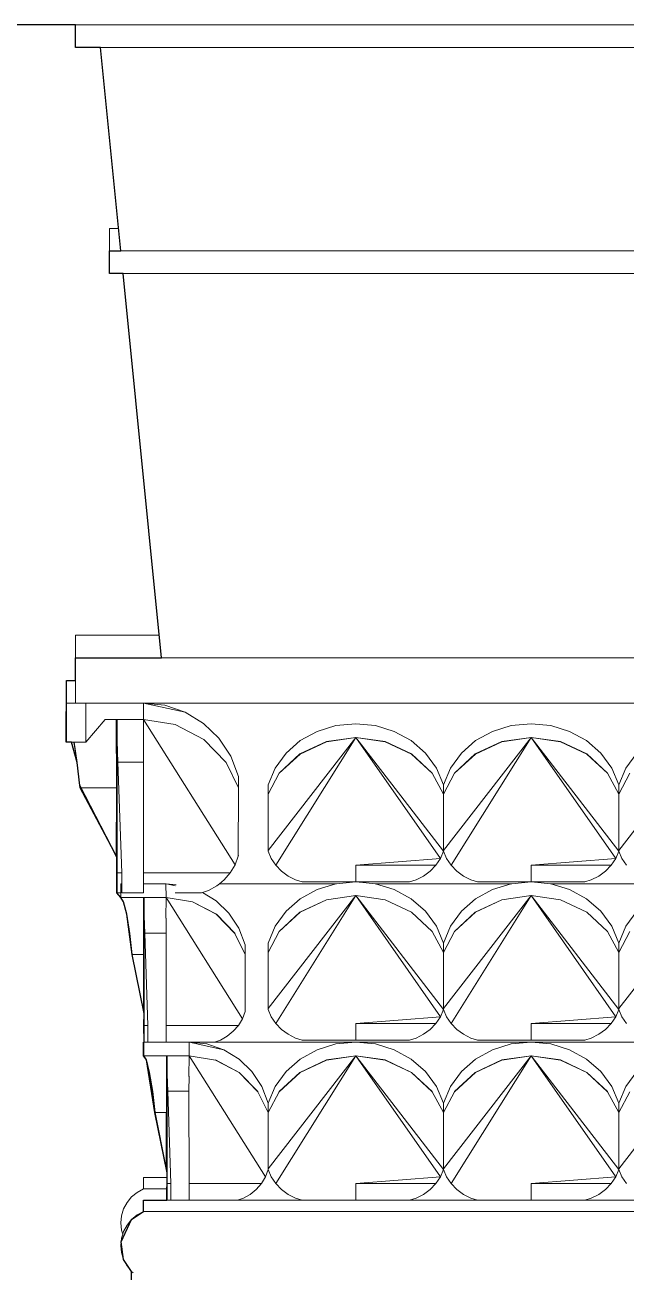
# Model space of a CAD drawing. Header units: millimetres. Extents: x -667 to -468, y -723 to -475.
# Drawn here: x -573.811 to -573.5984, y -487.9863 to -487.5449 of the extents above; entities that cross this region are included whole.
import ezdxf

# ---------------------------------------------------------------- set-up
doc = ezdxf.new("R2010")
doc.units = ezdxf.units.MM
doc.layers.get('0').update_dxf_attribs({"lineweight": 9})
doc.layers.add('dinding', color=36, linetype='Continuous', lineweight=9)

msp = doc.modelspace()

# ---------------------------------------------------------------- linework, layer by layer
at = {"lineweight": 30}
msp.add_lwpolyline([(-573.77276, -488.03293), (-573.77332, -487.98611), (-573.77613, -487.9819), (-573.77699, -487.97566), (-573.77332, -487.96775), (-573.76912, -487.96493), (-573.76912, -487.96093), (-573.76085, -487.96093), (-573.76076, -487.95121), (-573.76512, -487.92991), (-573.76801, -487.91128), (-573.76912, -487.90979), (-573.76915, -487.90493), (-573.76888, -487.90493), (-573.76888, -487.89481), (-573.77312, -487.87391), (-573.77504, -487.85965), (-573.77613, -487.85528), (-573.77714, -487.85379), (-573.77849, -487.85213), (-573.77858, -487.83953), (-573.79161, -487.81407), (-573.79252, -487.80599), (-573.79452, -487.79876), (-573.79641, -487.79875), (-573.79634, -487.77693), (-573.79312, -487.77693), (-573.79312, -487.76893), (-573.76272, -487.76893), (-573.77632, -487.63293), (-573.78112, -487.63293), (-573.78112, -487.62493), (-573.77712, -487.62493), (-573.78432, -487.55293), (-573.79312, -487.55293), (-573.79312, -487.54493), (-573.89312, -487.54493)], dxfattribs=at)
at = {"layer": 'dinding'}
for p, q in [((-573.89312, -487.54493), (-573.79312, -487.54493)), ((-573.79312, -487.55293), (-573.79312, -487.54493)), ((-573.79312, -487.54493), (-573.40912, -487.54493)), ((-573.40912, -487.54493), (-573.79312, -487.54493)), ((-573.78432, -487.55293), (-573.79312, -487.55293)), ((-573.78432, -487.55293), (-573.77792, -487.61693)), ((-573.78432, -487.55293), (-573.41792, -487.55293)), ((-573.78112, -487.61693), (-573.77792, -487.61693)), ((-573.78112, -487.62493), (-573.78112, -487.61693)), ((-573.77792, -487.61693), (-573.77712, -487.62493)), ((-573.78112, -487.63293), (-573.78112, -487.62493)), ((-573.77712, -487.62493), (-573.78112, -487.62493)), ((-573.77712, -487.62493), (-573.42512, -487.62493)), ((-573.77632, -487.63293), (-573.78112, -487.63293)), ((-573.77632, -487.63293), (-573.76352, -487.76093)), ((-573.77632, -487.63293), (-573.42592, -487.63293)), ((-573.79312, -487.76093), (-573.76352, -487.76093)), ((-573.79312, -487.76893), (-573.79312, -487.76093)), ((-573.76352, -487.76093), (-573.76272, -487.76893)), ((-573.76272, -487.76893), (-573.79312, -487.76893)), ((-573.79312, -487.77693), (-573.79312, -487.76893)), ((-573.76272, -487.76893), (-573.43952, -487.76893)), ((-573.79634, -487.78493), (-573.79634, -487.77693)), ((-573.79312, -487.77693), (-573.79634, -487.77693)), ((-573.79312, -487.78493), (-573.79312, -487.77693)), ((-573.79641, -487.78493), (-573.79634, -487.785)), ((-573.79634, -487.78507), (-573.79641, -487.78493)), ((-573.79634, -487.78493), (-573.79641, -487.78493)), ((-573.79641, -487.78493), (-573.79641, -487.79077)), ((-573.79634, -487.785), (-573.79634, -487.78493)), ((-573.79634, -487.78493), (-573.79312, -487.78493)), ((-573.79634, -487.78507), (-573.79634, -487.785)), ((-573.79634, -487.79086), (-573.79634, -487.78507)), ((-573.79312, -487.78493), (-573.78951, -487.78493)), ((-573.78951, -487.79875), (-573.78951, -487.78493)), ((-573.78841, -487.78493), (-573.78951, -487.78493)), ((-573.78841, -487.78493), (-573.78834, -487.78493)), ((-573.78834, -487.78493), (-573.78739, -487.78493)), ((-573.78739, -487.78493), (-573.77849, -487.78493)), ((-573.77849, -487.78493), (-573.77843, -487.78494)), ((-573.77843, -487.78494), (-573.77724, -487.78493)), ((-573.77724, -487.78493), (-573.76933, -487.78493)), ((-573.76933, -487.78493), (-573.76929, -487.78493)), ((-573.76918, -487.78493), (-573.76929, -487.78493)), ((-573.76918, -487.78493), (-573.76914, -487.78493)), ((-573.76914, -487.78493), (-573.76914, -487.79076)), ((-573.76914, -487.78493), (-573.76911, -487.78493)), ((-573.76911, -487.78493), (-573.76912, -487.79077)), ((-573.76908, -487.78494), (-573.76911, -487.78493)), ((-573.43312, -487.78493), (-573.76908, -487.78494)), ((-573.76908, -487.78494), (-573.76158, -487.78574)), ((-573.75438, -487.78818), (-573.76908, -487.78494)), ((-573.76158, -487.78574), (-573.75438, -487.78818)), ((-573.75438, -487.78818), (-573.74789, -487.79214)), ((-573.79641, -487.79077), (-573.79634, -487.79086)), ((-573.79641, -487.79077), (-573.79641, -487.79875)), ((-573.79634, -487.79875), (-573.79634, -487.79086)), ((-573.78271, -487.79076), (-573.78951, -487.79875)), ((-573.77872, -487.79076), (-573.78271, -487.79076)), ((-573.77844, -487.80583), (-573.77872, -487.79076)), ((-573.77871, -487.8149), (-573.77872, -487.79076)), ((-573.77872, -487.79076), (-573.77845, -487.79755)), ((-573.77846, -487.79076), (-573.77872, -487.79076)), ((-573.76914, -487.79076), (-573.77846, -487.79076)), ((-573.77846, -487.79076), (-573.77845, -487.79755)), ((-573.76914, -487.79076), (-573.76914, -487.79951)), ((-573.76912, -487.79077), (-573.75787, -487.79255)), ((-573.76912, -487.79077), (-573.75789, -487.79258)), ((-573.7367, -487.8422), (-573.76912, -487.79077)), ((-573.75789, -487.79258), (-573.74779, -487.79784)), ((-573.75787, -487.79255), (-573.74776, -487.7978)), ((-573.74789, -487.79214), (-573.74242, -487.79742)), ((-573.70764, -487.79496), (-573.70099, -487.79292)), ((-573.70099, -487.79292), (-573.694, -487.79225)), ((-573.694, -487.79225), (-573.68701, -487.79292)), ((-573.68701, -487.79292), (-573.68037, -487.79496)), ((-573.6456, -487.79496), (-573.63896, -487.79292)), ((-573.63896, -487.79292), (-573.63197, -487.79225)), ((-573.63197, -487.79225), (-573.62498, -487.79292)), ((-573.62498, -487.79292), (-573.61833, -487.79496)), ((-573.79641, -487.79875), (-573.79634, -487.79875)), ((-573.79634, -487.79875), (-573.79631, -487.79876)), ((-573.79452, -487.79876), (-573.79631, -487.79876)), ((-573.79377, -487.79876), (-573.79452, -487.79876)), ((-573.79377, -487.79876), (-573.79262, -487.80599)), ((-573.79367, -487.79876), (-573.79377, -487.79876)), ((-573.79367, -487.79876), (-573.78951, -487.79875)), ((-573.79367, -487.79876), (-573.79252, -487.80599)), ((-573.77845, -487.79758), (-573.77845, -487.79755)), ((-573.77845, -487.7981), (-573.77845, -487.79758)), ((-573.77845, -487.7981), (-573.77844, -487.80583)), ((-573.77842, -487.79843), (-573.77817, -487.80582)), ((-573.74779, -487.79784), (-573.73985, -487.80601)), ((-573.74776, -487.7978), (-573.73983, -487.80599)), ((-573.74242, -487.79742), (-573.73824, -487.80377)), ((-573.694, -487.79711), (-573.72502, -487.83711)), ((-573.694, -487.79711), (-573.72232, -487.84235)), ((-573.71867, -487.80265), (-573.71362, -487.79825)), ((-573.71374, -487.80297), (-573.7044, -487.7986)), ((-573.71372, -487.803), (-573.70439, -487.79862)), ((-573.71362, -487.79825), (-573.70764, -487.79496)), ((-573.7044, -487.7986), (-573.694, -487.79711)), ((-573.70439, -487.79862), (-573.7044, -487.7986)), ((-573.694, -487.79711), (-573.70439, -487.79862)), ((-573.694, -487.79711), (-573.6836, -487.7986)), ((-573.694, -487.79711), (-573.68362, -487.79862)), ((-573.66405, -487.83997), (-573.694, -487.79711)), ((-573.66299, -487.83738), (-573.694, -487.79711)), ((-573.68362, -487.79862), (-573.6836, -487.7986)), ((-573.68362, -487.79862), (-573.67429, -487.803)), ((-573.6836, -487.7986), (-573.67426, -487.80297)), ((-573.68037, -487.79496), (-573.67438, -487.79825)), ((-573.67438, -487.79825), (-573.66933, -487.80265)), ((-573.63197, -487.79711), (-573.66299, -487.83711)), ((-573.63197, -487.79711), (-573.66029, -487.84235)), ((-573.65664, -487.80265), (-573.65159, -487.79825)), ((-573.65171, -487.80297), (-573.64237, -487.7986)), ((-573.65168, -487.803), (-573.64235, -487.79862)), ((-573.65159, -487.79825), (-573.6456, -487.79496)), ((-573.64237, -487.7986), (-573.63197, -487.79711)), ((-573.64235, -487.79862), (-573.64237, -487.7986)), ((-573.63197, -487.79711), (-573.64235, -487.79862)), ((-573.63197, -487.79711), (-573.62157, -487.7986)), ((-573.63197, -487.79711), (-573.62158, -487.79862)), ((-573.60202, -487.83997), (-573.63197, -487.79711)), ((-573.60095, -487.83738), (-573.63197, -487.79711)), ((-573.62158, -487.79862), (-573.62157, -487.7986)), ((-573.62158, -487.79862), (-573.61225, -487.803)), ((-573.62157, -487.7986), (-573.61223, -487.80297)), ((-573.61833, -487.79496), (-573.61235, -487.79825)), ((-573.61235, -487.79825), (-573.6073, -487.80265)), ((-573.56994, -487.79711), (-573.60095, -487.83711)), ((-573.76911, -487.80583), (-573.76911, -487.79948)), ((-573.72253, -487.80795), (-573.71867, -487.80265)), ((-573.72106, -487.8098), (-573.71374, -487.80297)), ((-573.72104, -487.80982), (-573.71372, -487.803)), ((-573.71372, -487.803), (-573.71374, -487.80297)), ((-573.67429, -487.803), (-573.67426, -487.80297)), ((-573.67429, -487.803), (-573.66696, -487.80982)), ((-573.67426, -487.80297), (-573.66694, -487.8098)), ((-573.66933, -487.80265), (-573.66547, -487.80795)), ((-573.6605, -487.80795), (-573.65664, -487.80265)), ((-573.65903, -487.8098), (-573.65171, -487.80297)), ((-573.65901, -487.80982), (-573.65168, -487.803)), ((-573.65168, -487.803), (-573.65171, -487.80297)), ((-573.61225, -487.803), (-573.61223, -487.80297)), ((-573.61225, -487.803), (-573.60493, -487.80982)), ((-573.61223, -487.80297), (-573.60491, -487.8098)), ((-573.6073, -487.80265), (-573.60344, -487.80795)), ((-573.59846, -487.80795), (-573.5946, -487.80265)), ((-573.79262, -487.80599), (-573.79161, -487.81491)), ((-573.79252, -487.80599), (-573.79161, -487.81407)), ((-573.77817, -487.80582), (-573.77844, -487.80583)), ((-573.77844, -487.80583), (-573.77844, -487.83999)), ((-573.77817, -487.80582), (-573.77679, -487.84505)), ((-573.77817, -487.80582), (-573.76911, -487.80583)), ((-573.76911, -487.84505), (-573.76911, -487.80583)), ((-573.73554, -487.81491), (-573.73985, -487.80601)), ((-573.73983, -487.80599), (-573.73554, -487.81491)), ((-573.73824, -487.80377), (-573.73554, -487.81089)), ((-573.72502, -487.81388), (-573.72253, -487.80795)), ((-573.66547, -487.80795), (-573.66299, -487.81388)), ((-573.66299, -487.81388), (-573.6605, -487.80795)), ((-573.60344, -487.80795), (-573.60095, -487.81388)), ((-573.60095, -487.81388), (-573.59846, -487.80795)), ((-573.73554, -487.81491), (-573.73554, -487.81089)), ((-573.72502, -487.81723), (-573.72104, -487.80982)), ((-573.72104, -487.80982), (-573.72106, -487.8098)), ((-573.66696, -487.80982), (-573.66694, -487.8098)), ((-573.66299, -487.81723), (-573.66696, -487.80982)), ((-573.66299, -487.81723), (-573.65901, -487.80982)), ((-573.65901, -487.80982), (-573.65903, -487.8098)), ((-573.60493, -487.80982), (-573.60491, -487.8098)), ((-573.60095, -487.81723), (-573.60493, -487.80982)), ((-573.60095, -487.81723), (-573.59698, -487.80982)), ((-573.79161, -487.81491), (-573.79161, -487.81407)), ((-573.79161, -487.81407), (-573.79151, -487.8149)), ((-573.79151, -487.8149), (-573.79161, -487.81491)), ((-573.79161, -487.81491), (-573.77881, -487.83909)), ((-573.77871, -487.8149), (-573.79151, -487.8149)), ((-573.79151, -487.8149), (-573.77881, -487.83891)), ((-573.77872, -487.83908), (-573.77871, -487.8149)), ((-573.73554, -487.81491), (-573.73555, -487.83909)), ((-573.72502, -487.81723), (-573.72502, -487.81388)), ((-573.66299, -487.81723), (-573.66299, -487.81388)), ((-573.60095, -487.81723), (-573.60095, -487.81388)), ((-573.72502, -487.83711), (-573.72502, -487.81723)), ((-573.66299, -487.83711), (-573.66299, -487.81723)), ((-573.60095, -487.83711), (-573.60095, -487.81723)), ((-573.77881, -487.83909), (-573.77881, -487.83891)), ((-573.77881, -487.83891), (-573.77872, -487.83908)), ((-573.73555, -487.83909), (-573.73549, -487.83876)), ((-573.72496, -487.83738), (-573.72502, -487.83711)), ((-573.72389, -487.83997), (-573.72496, -487.83738)), ((-573.66405, -487.83997), (-573.66299, -487.83738)), ((-573.66293, -487.83738), (-573.66299, -487.83711)), ((-573.66299, -487.83711), (-573.66299, -487.83738)), ((-573.66299, -487.83738), (-573.66296, -487.83725)), ((-573.66185, -487.83997), (-573.66293, -487.83738)), ((-573.60202, -487.83997), (-573.60095, -487.83738)), ((-573.6009, -487.83738), (-573.60095, -487.83711)), ((-573.60095, -487.83711), (-573.60095, -487.83738)), ((-573.60095, -487.83738), (-573.60093, -487.83725)), ((-573.59982, -487.83997), (-573.6009, -487.83738)), ((-573.77872, -487.83908), (-573.77881, -487.83909)), ((-573.7785, -487.84009), (-573.77881, -487.83909)), ((-573.77844, -487.83999), (-573.77872, -487.83908)), ((-573.77849, -487.85213), (-573.7785, -487.84009)), ((-573.77844, -487.84029), (-573.7785, -487.84009)), ((-573.77844, -487.83999), (-573.77844, -487.84029)), ((-573.77844, -487.84029), (-573.77844, -487.84505)), ((-573.7367, -487.8422), (-573.7384, -487.84505)), ((-573.7367, -487.8422), (-573.73555, -487.83909)), ((-573.72232, -487.84235), (-573.72389, -487.83997)), ((-573.72032, -487.84444), (-573.72232, -487.84235)), ((-573.66405, -487.83997), (-573.69398, -487.84235)), ((-573.69398, -487.84235), (-573.69397, -487.84825)), ((-573.66562, -487.84235), (-573.69398, -487.84235)), ((-573.66762, -487.84444), (-573.66562, -487.84235)), ((-573.66405, -487.83997), (-573.66562, -487.84235)), ((-573.66029, -487.84235), (-573.66185, -487.83997)), ((-573.65829, -487.84444), (-573.66029, -487.84235)), ((-573.60202, -487.83997), (-573.63194, -487.84235)), ((-573.63194, -487.84235), (-573.63194, -487.84825)), ((-573.60359, -487.84235), (-573.63194, -487.84235)), ((-573.60559, -487.84444), (-573.60359, -487.84235)), ((-573.60202, -487.83997), (-573.60359, -487.84235)), ((-573.59826, -487.84235), (-573.59982, -487.83997)), ((-573.77844, -487.84505), (-573.77843, -487.85213)), ((-573.77679, -487.84505), (-573.77844, -487.84505)), ((-573.77679, -487.84505), (-573.77679, -487.84893)), ((-573.7384, -487.84505), (-573.76911, -487.84505)), ((-573.76911, -487.84893), (-573.76911, -487.84505)), ((-573.74225, -487.84893), (-573.74057, -487.84757)), ((-573.74057, -487.84757), (-573.7384, -487.84505)), ((-573.71795, -487.84619), (-573.72032, -487.84444)), ((-573.71527, -487.84753), (-573.71795, -487.84619)), ((-573.71296, -487.84825), (-573.71527, -487.84753)), ((-573.67499, -487.84825), (-573.67268, -487.84753)), ((-573.67268, -487.84753), (-573.67, -487.84619)), ((-573.67, -487.84619), (-573.66762, -487.84444)), ((-573.65591, -487.84619), (-573.65829, -487.84444)), ((-573.65324, -487.84753), (-573.65591, -487.84619)), ((-573.65092, -487.84825), (-573.65324, -487.84753)), ((-573.61296, -487.84825), (-573.61065, -487.84753)), ((-573.61065, -487.84753), (-573.60797, -487.84619)), ((-573.60797, -487.84619), (-573.60559, -487.84444)), ((-573.77843, -487.85213), (-573.77849, -487.85213)), ((-573.77712, -487.85213), (-573.77843, -487.85213)), ((-573.77679, -487.84893), (-573.77714, -487.84893)), ((-573.77714, -487.84893), (-573.77712, -487.85213)), ((-573.77714, -487.85379), (-573.77712, -487.85213)), ((-573.77679, -487.84893), (-573.77679, -487.85213)), ((-573.77679, -487.85213), (-573.76911, -487.85213)), ((-573.76114, -487.84893), (-573.76911, -487.84893)), ((-573.76911, -487.85213), (-573.76911, -487.84893)), ((-573.76114, -487.84893), (-573.76112, -487.85379)), ((-573.76111, -487.84893), (-573.76114, -487.84893)), ((-573.76111, -487.84893), (-573.75756, -487.84931)), ((-573.75782, -487.84966), (-573.76111, -487.84893)), ((-573.75784, -487.85213), (-573.74855, -487.85213)), ((-573.74855, -487.85213), (-573.74822, -487.85202)), ((-573.74822, -487.85202), (-573.74605, -487.85127)), ((-573.74822, -487.85202), (-573.74343, -487.85494)), ((-573.74605, -487.85127), (-573.74314, -487.84966)), ((-573.74314, -487.84966), (-573.74225, -487.84893)), ((-573.70099, -487.84893), (-573.74225, -487.84893)), ((-573.71362, -487.85426), (-573.70764, -487.85096)), ((-573.71296, -487.84825), (-573.694, -487.84825)), ((-573.70764, -487.85096), (-573.70099, -487.84893)), ((-573.70099, -487.84893), (-573.70086, -487.84893)), ((-573.694, -487.84825), (-573.70086, -487.84893)), ((-573.694, -487.84825), (-573.69397, -487.84825)), ((-573.69397, -487.84825), (-573.67499, -487.84825)), ((-573.69397, -487.84825), (-573.69037, -487.8486)), ((-573.69037, -487.8486), (-573.68714, -487.84893)), ((-573.68714, -487.84893), (-573.68701, -487.84893)), ((-573.63896, -487.84893), (-573.68701, -487.84893)), ((-573.68701, -487.84893), (-573.68037, -487.85096)), ((-573.68037, -487.85096), (-573.67438, -487.85426)), ((-573.65159, -487.85426), (-573.6456, -487.85096)), ((-573.65092, -487.84825), (-573.63197, -487.84825)), ((-573.6456, -487.85096), (-573.63896, -487.84893)), ((-573.63896, -487.84893), (-573.63883, -487.84893)), ((-573.63197, -487.84825), (-573.63883, -487.84893)), ((-573.63197, -487.84825), (-573.63194, -487.84825)), ((-573.63194, -487.84825), (-573.61296, -487.84825)), ((-573.63194, -487.84825), (-573.62834, -487.8486)), ((-573.62834, -487.8486), (-573.62511, -487.84893)), ((-573.62511, -487.84893), (-573.62498, -487.84893)), ((-573.57692, -487.84893), (-573.62498, -487.84893)), ((-573.62498, -487.84893), (-573.61833, -487.85096)), ((-573.61833, -487.85096), (-573.61235, -487.85426)), ((-573.76912, -487.85379), (-573.77714, -487.85379)), ((-573.77714, -487.85379), (-573.77613, -487.85528)), ((-573.77613, -487.85528), (-573.77504, -487.85965)), ((-573.76889, -487.86634), (-573.76912, -487.85379)), ((-573.76912, -487.85379), (-573.7689, -487.85947)), ((-573.76912, -487.87391), (-573.76912, -487.85379)), ((-573.7689, -487.85379), (-573.76912, -487.85379)), ((-573.76112, -487.85379), (-573.7689, -487.85379)), ((-573.7689, -487.85379), (-573.7689, -487.85947)), ((-573.76112, -487.85379), (-573.76114, -487.86108)), ((-573.7341, -487.89666), (-573.76112, -487.85379)), ((-573.76112, -487.85379), (-573.75177, -487.8553)), ((-573.75177, -487.8553), (-573.75175, -487.85528)), ((-573.75177, -487.8553), (-573.74334, -487.85969)), ((-573.75175, -487.85528), (-573.74332, -487.85966)), ((-573.74343, -487.85494), (-573.73887, -487.85934)), ((-573.694, -487.85311), (-573.72502, -487.89311)), ((-573.694, -487.85311), (-573.72232, -487.89835)), ((-573.71867, -487.85866), (-573.71362, -487.85426)), ((-573.71374, -487.85898), (-573.7044, -487.8546)), ((-573.71372, -487.85901), (-573.70439, -487.85462)), ((-573.7044, -487.8546), (-573.694, -487.85311)), ((-573.70439, -487.85462), (-573.7044, -487.8546)), ((-573.694, -487.85311), (-573.70439, -487.85462)), ((-573.694, -487.85311), (-573.6836, -487.8546)), ((-573.694, -487.85311), (-573.68362, -487.85462)), ((-573.66405, -487.89597), (-573.694, -487.85311)), ((-573.66299, -487.89338), (-573.694, -487.85311)), ((-573.68362, -487.85462), (-573.6836, -487.8546)), ((-573.68362, -487.85462), (-573.67429, -487.85901)), ((-573.6836, -487.8546), (-573.67426, -487.85898)), ((-573.67438, -487.85426), (-573.66933, -487.85866)), ((-573.63197, -487.85311), (-573.66299, -487.89311)), ((-573.63197, -487.85311), (-573.66029, -487.89835)), ((-573.65664, -487.85866), (-573.65159, -487.85426)), ((-573.65171, -487.85898), (-573.64237, -487.8546)), ((-573.65168, -487.85901), (-573.64235, -487.85462)), ((-573.64237, -487.8546), (-573.63197, -487.85311)), ((-573.64235, -487.85462), (-573.64237, -487.8546)), ((-573.63197, -487.85311), (-573.64235, -487.85462)), ((-573.63197, -487.85311), (-573.62157, -487.8546)), ((-573.63197, -487.85311), (-573.62158, -487.85462)), ((-573.60202, -487.89597), (-573.63197, -487.85311)), ((-573.60095, -487.89338), (-573.63197, -487.85311)), ((-573.62158, -487.85462), (-573.62157, -487.8546)), ((-573.62158, -487.85462), (-573.61225, -487.85901)), ((-573.62157, -487.8546), (-573.61223, -487.85898)), ((-573.61235, -487.85426), (-573.6073, -487.85866)), ((-573.56994, -487.85311), (-573.60095, -487.89311)), ((-573.77504, -487.85965), (-573.77395, -487.86648)), ((-573.76888, -487.85988), (-573.7689, -487.85947)), ((-573.7689, -487.8599), (-573.76888, -487.85988)), ((-573.7689, -487.86017), (-573.7689, -487.8599)), ((-573.7689, -487.86017), (-573.76887, -487.86018)), ((-573.76889, -487.86634), (-573.76888, -487.86038)), ((-573.76887, -487.86018), (-573.76888, -487.86034)), ((-573.76888, -487.86038), (-573.76888, -487.86034)), ((-573.76888, -487.86038), (-573.76866, -487.86634)), ((-573.74334, -487.85969), (-573.73673, -487.8665)), ((-573.74332, -487.85966), (-573.73671, -487.86648)), ((-573.73887, -487.85934), (-573.73539, -487.86463)), ((-573.72253, -487.86395), (-573.71867, -487.85866)), ((-573.72106, -487.8658), (-573.71374, -487.85898)), ((-573.72104, -487.86582), (-573.71372, -487.85901)), ((-573.71372, -487.85901), (-573.71374, -487.85898)), ((-573.67429, -487.85901), (-573.67426, -487.85898)), ((-573.67429, -487.85901), (-573.66696, -487.86582)), ((-573.67426, -487.85898), (-573.66694, -487.8658)), ((-573.66933, -487.85866), (-573.66547, -487.86395)), ((-573.6605, -487.86395), (-573.65664, -487.85866)), ((-573.65903, -487.8658), (-573.65171, -487.85898)), ((-573.65901, -487.86582), (-573.65168, -487.85901)), ((-573.65168, -487.85901), (-573.65171, -487.85898)), ((-573.61225, -487.85901), (-573.61223, -487.85898)), ((-573.61225, -487.85901), (-573.60493, -487.86582)), ((-573.61223, -487.85898), (-573.60491, -487.8658)), ((-573.6073, -487.85866), (-573.60344, -487.86395)), ((-573.59846, -487.86395), (-573.5946, -487.85866)), ((-573.76113, -487.86634), (-573.76111, -487.86105)), ((-573.73539, -487.86463), (-573.73314, -487.87056)), ((-573.72502, -487.86988), (-573.72253, -487.86395)), ((-573.66547, -487.86395), (-573.66299, -487.86988)), ((-573.66299, -487.86988), (-573.6605, -487.86395)), ((-573.60344, -487.86395), (-573.60095, -487.86988)), ((-573.60095, -487.86988), (-573.59846, -487.86395)), ((-573.77395, -487.86648), (-573.77312, -487.87391)), ((-573.76866, -487.86634), (-573.76889, -487.86634)), ((-573.76888, -487.89481), (-573.76889, -487.86634)), ((-573.76866, -487.86634), (-573.76751, -487.89903)), ((-573.76866, -487.86634), (-573.76113, -487.86634)), ((-573.76113, -487.86634), (-573.76111, -487.89903)), ((-573.73671, -487.86648), (-573.73673, -487.8665)), ((-573.73314, -487.87391), (-573.73673, -487.8665)), ((-573.72502, -487.87323), (-573.72104, -487.86582)), ((-573.72104, -487.86582), (-573.72106, -487.8658)), ((-573.66696, -487.86582), (-573.66694, -487.8658)), ((-573.66299, -487.87323), (-573.66696, -487.86582)), ((-573.66299, -487.87323), (-573.65901, -487.86582)), ((-573.65901, -487.86582), (-573.65903, -487.8658)), ((-573.60493, -487.86582), (-573.60491, -487.8658)), ((-573.60095, -487.87323), (-573.60493, -487.86582)), ((-573.60095, -487.87323), (-573.59698, -487.86582)), ((-573.76912, -487.87391), (-573.77312, -487.87391)), ((-573.77312, -487.87391), (-573.76912, -487.89406)), ((-573.76912, -487.89406), (-573.76912, -487.87391)), ((-573.73314, -487.87391), (-573.73314, -487.87056)), ((-573.73314, -487.87391), (-573.73314, -487.89406)), ((-573.72502, -487.87323), (-573.72502, -487.86988)), ((-573.72502, -487.89311), (-573.72502, -487.87323)), ((-573.66299, -487.87323), (-573.66299, -487.86988)), ((-573.66299, -487.89311), (-573.66299, -487.87323)), ((-573.60095, -487.87323), (-573.60095, -487.86988)), ((-573.60095, -487.89311), (-573.60095, -487.87323)), ((-573.76888, -487.89481), (-573.76912, -487.89406)), ((-573.76888, -487.89693), (-573.76888, -487.89481)), ((-573.7341, -487.89666), (-573.73314, -487.89406)), ((-573.73314, -487.89406), (-573.73309, -487.89379)), ((-573.72496, -487.89338), (-573.72502, -487.89311)), ((-573.72389, -487.89597), (-573.72496, -487.89338)), ((-573.72232, -487.89835), (-573.72389, -487.89597)), ((-573.66405, -487.89597), (-573.69398, -487.89835)), ((-573.66405, -487.89597), (-573.66562, -487.89835)), ((-573.66405, -487.89597), (-573.66299, -487.89338)), ((-573.66293, -487.89338), (-573.66299, -487.89311)), ((-573.66299, -487.89311), (-573.66299, -487.89338)), ((-573.66299, -487.89338), (-573.66296, -487.89325)), ((-573.66185, -487.89597), (-573.66293, -487.89338)), ((-573.66029, -487.89835), (-573.66185, -487.89597)), ((-573.60202, -487.89597), (-573.63194, -487.89835)), ((-573.60202, -487.89597), (-573.60359, -487.89835)), ((-573.60202, -487.89597), (-573.60095, -487.89338)), ((-573.6009, -487.89338), (-573.60095, -487.89311)), ((-573.60095, -487.89311), (-573.60095, -487.89338)), ((-573.60095, -487.89338), (-573.60093, -487.89325)), ((-573.59982, -487.89597), (-573.6009, -487.89338)), ((-573.59826, -487.89835), (-573.59982, -487.89597)), ((-573.76912, -487.89693), (-573.76902, -487.89704)), ((-573.76912, -487.90179), (-573.76912, -487.89693)), ((-573.76902, -487.89693), (-573.76912, -487.89693)), ((-573.76888, -487.89693), (-573.76902, -487.89693)), ((-573.76902, -487.89693), (-573.76902, -487.89704)), ((-573.76902, -487.89704), (-573.76902, -487.90179)), ((-573.76888, -487.89693), (-573.76888, -487.89903)), ((-573.76751, -487.89903), (-573.76888, -487.89903)), ((-573.76888, -487.89903), (-573.76888, -487.90179)), ((-573.76751, -487.89903), (-573.76751, -487.90494)), ((-573.73552, -487.89903), (-573.76111, -487.89903)), ((-573.76111, -487.90494), (-573.76111, -487.89903)), ((-573.73733, -487.90113), (-573.73552, -487.89903)), ((-573.7341, -487.89666), (-573.73552, -487.89903)), ((-573.72032, -487.90044), (-573.72232, -487.89835)), ((-573.71795, -487.90219), (-573.72032, -487.90044)), ((-573.69398, -487.89835), (-573.69397, -487.90425)), ((-573.66562, -487.89835), (-573.69398, -487.89835)), ((-573.67, -487.90219), (-573.66762, -487.90044)), ((-573.66762, -487.90044), (-573.66562, -487.89835)), ((-573.65829, -487.90044), (-573.66029, -487.89835)), ((-573.65591, -487.90219), (-573.65829, -487.90044)), ((-573.63194, -487.89835), (-573.63194, -487.90425)), ((-573.60359, -487.89835), (-573.63194, -487.89835)), ((-573.60797, -487.90219), (-573.60559, -487.90044)), ((-573.60559, -487.90044), (-573.60359, -487.89835)), ((-573.76912, -487.90179), (-573.76888, -487.90214)), ((-573.76912, -487.90979), (-573.76912, -487.90493)), ((-573.76912, -487.90493), (-573.76902, -487.90504)), ((-573.76902, -487.90493), (-573.76912, -487.90493)), ((-573.76888, -487.90179), (-573.76902, -487.90179)), ((-573.76902, -487.90179), (-573.76888, -487.90196)), ((-573.76888, -487.90493), (-573.76902, -487.90493)), ((-573.76902, -487.90493), (-573.76902, -487.90504)), ((-573.76902, -487.90504), (-573.76902, -487.90979)), ((-573.76888, -487.90179), (-573.76888, -487.90196)), ((-573.76888, -487.90196), (-573.76888, -487.90214)), ((-573.76888, -487.90214), (-573.76888, -487.90493)), ((-573.76751, -487.90494), (-573.76888, -487.90493)), ((-573.76751, -487.90494), (-573.76111, -487.90494)), ((-573.76111, -487.90494), (-573.75299, -487.90493)), ((-573.75299, -487.90493), (-573.75299, -487.90979)), ((-573.75297, -487.90493), (-573.75299, -487.90493)), ((-573.75297, -487.90493), (-573.74671, -487.90561)), ((-573.74071, -487.90764), (-573.75297, -487.90493)), ((-573.75297, -487.90493), (-573.74398, -487.90493)), ((-573.74398, -487.90493), (-573.74395, -487.90493)), ((-573.74395, -487.90493), (-573.74189, -487.90421)), ((-573.694, -487.90493), (-573.74395, -487.90493)), ((-573.74189, -487.90421), (-573.73947, -487.90287)), ((-573.73947, -487.90287), (-573.73733, -487.90113)), ((-573.71527, -487.90353), (-573.71795, -487.90219)), ((-573.71296, -487.90425), (-573.71527, -487.90353)), ((-573.71296, -487.90425), (-573.69397, -487.90425)), ((-573.70099, -487.90561), (-573.694, -487.90493)), ((-573.694, -487.90493), (-573.69397, -487.90493)), ((-573.69397, -487.90425), (-573.67499, -487.90425)), ((-573.69397, -487.90493), (-573.68701, -487.90561)), ((-573.69397, -487.90493), (-573.63197, -487.90493)), ((-573.67499, -487.90425), (-573.67268, -487.90353)), ((-573.67268, -487.90353), (-573.67, -487.90219)), ((-573.65324, -487.90353), (-573.65591, -487.90219)), ((-573.65092, -487.90425), (-573.65324, -487.90353)), ((-573.65092, -487.90425), (-573.63194, -487.90425)), ((-573.63896, -487.90561), (-573.63197, -487.90493)), ((-573.63197, -487.90493), (-573.63194, -487.90493)), ((-573.63194, -487.90425), (-573.61296, -487.90425)), ((-573.63194, -487.90493), (-573.62498, -487.90561)), ((-573.56996, -487.90493), (-573.63194, -487.90493)), ((-573.61296, -487.90425), (-573.61065, -487.90353)), ((-573.61065, -487.90353), (-573.60797, -487.90219)), ((-573.74671, -487.90561), (-573.74071, -487.90764)), ((-573.74071, -487.90764), (-573.7353, -487.91094)), ((-573.71362, -487.91094), (-573.70764, -487.90764)), ((-573.70764, -487.90764), (-573.70099, -487.90561)), ((-573.68701, -487.90561), (-573.68037, -487.90764)), ((-573.68037, -487.90764), (-573.67438, -487.91094)), ((-573.65159, -487.91094), (-573.6456, -487.90764)), ((-573.6456, -487.90764), (-573.63896, -487.90561)), ((-573.62498, -487.90561), (-573.61833, -487.90764)), ((-573.61833, -487.90764), (-573.61235, -487.91094)), ((-573.76813, -487.91128), (-573.76912, -487.90979)), ((-573.76099, -487.90979), (-573.76902, -487.90979)), ((-573.76902, -487.90979), (-573.76801, -487.91128)), ((-573.76704, -487.91566), (-573.76813, -487.91128)), ((-573.76801, -487.91128), (-573.76692, -487.91565)), ((-573.76077, -487.92234), (-573.76099, -487.90979)), ((-573.76099, -487.90979), (-573.76077, -487.91547)), ((-573.76099, -487.92991), (-573.76099, -487.90979)), ((-573.76078, -487.90979), (-573.76099, -487.90979)), ((-573.75299, -487.90979), (-573.76078, -487.90979)), ((-573.76078, -487.90979), (-573.76077, -487.91547)), ((-573.75299, -487.90979), (-573.75301, -487.91708)), ((-573.72598, -487.95265), (-573.75299, -487.90979)), ((-573.75299, -487.90979), (-573.74364, -487.9113)), ((-573.74364, -487.9113), (-573.74363, -487.91128)), ((-573.74364, -487.9113), (-573.73522, -487.91569)), ((-573.74363, -487.91128), (-573.7352, -487.91566)), ((-573.7353, -487.91094), (-573.73075, -487.91534)), ((-573.694, -487.90979), (-573.72502, -487.94979)), ((-573.694, -487.90979), (-573.72232, -487.95503)), ((-573.71867, -487.91534), (-573.71362, -487.91094)), ((-573.71374, -487.91566), (-573.7044, -487.91128)), ((-573.71372, -487.91569), (-573.70439, -487.9113)), ((-573.7044, -487.91128), (-573.694, -487.90979)), ((-573.70439, -487.9113), (-573.7044, -487.91128)), ((-573.694, -487.90979), (-573.70439, -487.9113)), ((-573.694, -487.90979), (-573.6836, -487.91128)), ((-573.694, -487.90979), (-573.68362, -487.9113)), ((-573.66405, -487.95265), (-573.694, -487.90979)), ((-573.66299, -487.95006), (-573.694, -487.90979)), ((-573.68362, -487.9113), (-573.6836, -487.91128)), ((-573.68362, -487.9113), (-573.67429, -487.91569)), ((-573.6836, -487.91128), (-573.67426, -487.91566)), ((-573.67438, -487.91094), (-573.66933, -487.91534)), ((-573.63197, -487.90979), (-573.66299, -487.94979)), ((-573.63197, -487.90979), (-573.66029, -487.95503)), ((-573.65664, -487.91534), (-573.65159, -487.91094)), ((-573.65171, -487.91566), (-573.64237, -487.91128)), ((-573.65168, -487.91569), (-573.64235, -487.9113)), ((-573.64237, -487.91128), (-573.63197, -487.90979)), ((-573.64235, -487.9113), (-573.64237, -487.91128)), ((-573.63197, -487.90979), (-573.64235, -487.9113)), ((-573.63197, -487.90979), (-573.62157, -487.91128)), ((-573.63197, -487.90979), (-573.62158, -487.9113)), ((-573.60202, -487.95265), (-573.63197, -487.90979)), ((-573.60095, -487.95006), (-573.63197, -487.90979)), ((-573.62158, -487.9113), (-573.62157, -487.91128)), ((-573.62158, -487.9113), (-573.61225, -487.91569)), ((-573.62157, -487.91128), (-573.61223, -487.91566)), ((-573.61235, -487.91094), (-573.6073, -487.91534)), ((-573.56994, -487.90979), (-573.60095, -487.94979)), ((-573.76595, -487.92248), (-573.76704, -487.91566)), ((-573.76692, -487.91565), (-573.76583, -487.92248)), ((-573.76076, -487.91588), (-573.76077, -487.91547)), ((-573.76077, -487.9159), (-573.76076, -487.91588)), ((-573.76077, -487.91617), (-573.76077, -487.9159)), ((-573.76077, -487.91617), (-573.76075, -487.91618)), ((-573.76077, -487.92234), (-573.76076, -487.91638)), ((-573.76075, -487.91618), (-573.76076, -487.91634)), ((-573.76076, -487.91638), (-573.76076, -487.91634)), ((-573.76076, -487.91638), (-573.76054, -487.92234)), ((-573.75301, -487.92234), (-573.75299, -487.91705)), ((-573.73522, -487.91569), (-573.7286, -487.9225)), ((-573.7352, -487.91566), (-573.72859, -487.92248)), ((-573.73075, -487.91534), (-573.72726, -487.92063)), ((-573.72253, -487.92063), (-573.71867, -487.91534)), ((-573.72106, -487.92248), (-573.71374, -487.91566)), ((-573.72104, -487.9225), (-573.71372, -487.91569)), ((-573.71372, -487.91569), (-573.71374, -487.91566)), ((-573.67429, -487.91569), (-573.67426, -487.91566)), ((-573.67429, -487.91569), (-573.66696, -487.9225)), ((-573.67426, -487.91566), (-573.66694, -487.92248)), ((-573.66933, -487.91534), (-573.66547, -487.92063)), ((-573.6605, -487.92063), (-573.65664, -487.91534)), ((-573.65903, -487.92248), (-573.65171, -487.91566)), ((-573.65901, -487.9225), (-573.65168, -487.91569)), ((-573.65168, -487.91569), (-573.65171, -487.91566)), ((-573.61225, -487.91569), (-573.61223, -487.91566)), ((-573.61225, -487.91569), (-573.60493, -487.9225)), ((-573.61223, -487.91566), (-573.60491, -487.92248)), ((-573.6073, -487.91534), (-573.60344, -487.92063)), ((-573.59846, -487.92063), (-573.5946, -487.91534)), ((-573.76512, -487.92991), (-573.76595, -487.92248)), ((-573.76583, -487.92248), (-573.76512, -487.92883)), ((-573.76054, -487.92234), (-573.76077, -487.92234)), ((-573.76076, -487.95081), (-573.76077, -487.92234)), ((-573.76054, -487.92234), (-573.75939, -487.95503)), ((-573.76054, -487.92234), (-573.75301, -487.92234)), ((-573.75301, -487.92234), (-573.75299, -487.95503)), ((-573.72859, -487.92248), (-573.7286, -487.9225)), ((-573.72502, -487.92991), (-573.7286, -487.9225)), ((-573.72726, -487.92063), (-573.72502, -487.92656)), ((-573.72502, -487.92656), (-573.72253, -487.92063)), ((-573.72502, -487.92991), (-573.72104, -487.9225)), ((-573.72104, -487.9225), (-573.72106, -487.92248)), ((-573.66696, -487.9225), (-573.66694, -487.92248)), ((-573.66299, -487.92991), (-573.66696, -487.9225)), ((-573.66547, -487.92063), (-573.66299, -487.92656)), ((-573.66299, -487.92656), (-573.6605, -487.92063)), ((-573.66299, -487.92991), (-573.65901, -487.9225)), ((-573.65901, -487.9225), (-573.65903, -487.92248)), ((-573.60493, -487.9225), (-573.60491, -487.92248)), ((-573.60095, -487.92991), (-573.60493, -487.9225)), ((-573.60344, -487.92063), (-573.60095, -487.92656)), ((-573.60095, -487.92656), (-573.59846, -487.92063)), ((-573.60095, -487.92991), (-573.59698, -487.9225)), ((-573.72502, -487.92991), (-573.72502, -487.92656)), ((-573.66299, -487.92991), (-573.66299, -487.92656)), ((-573.60095, -487.92991), (-573.60095, -487.92656)), ((-573.76512, -487.92885), (-573.76512, -487.92883)), ((-573.76512, -487.92991), (-573.76512, -487.92885)), ((-573.76512, -487.92885), (-573.76499, -487.92988)), ((-573.76512, -487.92991), (-573.76112, -487.95006)), ((-573.765, -487.92991), (-573.76512, -487.92991)), ((-573.765, -487.92991), (-573.76499, -487.92988)), ((-573.76112, -487.92991), (-573.765, -487.92991)), ((-573.765, -487.92991), (-573.76112, -487.94944)), ((-573.76099, -487.92991), (-573.76112, -487.92991)), ((-573.76112, -487.94944), (-573.76112, -487.92991)), ((-573.76099, -487.95006), (-573.76099, -487.92991)), ((-573.72502, -487.94979), (-573.72502, -487.92991)), ((-573.66299, -487.94979), (-573.66299, -487.92991)), ((-573.60095, -487.94979), (-573.60095, -487.92991)), ((-573.76912, -487.95293), (-573.76912, -487.95693)), ((-573.76086, -487.95293), (-573.76912, -487.95293)), ((-573.76112, -487.95006), (-573.76112, -487.94944)), ((-573.76112, -487.94944), (-573.76099, -487.95006)), ((-573.76099, -487.95006), (-573.76112, -487.95006)), ((-573.76086, -487.9509), (-573.76112, -487.95006)), ((-573.76098, -487.9501), (-573.76099, -487.95006)), ((-573.76076, -487.95081), (-573.76098, -487.9501)), ((-573.76076, -487.95121), (-573.76086, -487.9509)), ((-573.76086, -487.95293), (-573.76086, -487.9509)), ((-573.76086, -487.95693), (-573.76086, -487.95293)), ((-573.76076, -487.95121), (-573.76076, -487.95081)), ((-573.76076, -487.95121), (-573.76076, -487.95503)), ((-573.72598, -487.95265), (-573.7274, -487.95503)), ((-573.72598, -487.95265), (-573.72502, -487.95006)), ((-573.72496, -487.95006), (-573.72502, -487.94979)), ((-573.72502, -487.94979), (-573.72502, -487.95006)), ((-573.72502, -487.95006), (-573.72499, -487.94992)), ((-573.72389, -487.95265), (-573.72496, -487.95006)), ((-573.72232, -487.95503), (-573.72389, -487.95265)), ((-573.66405, -487.95265), (-573.69398, -487.95503)), ((-573.66405, -487.95265), (-573.66562, -487.95503)), ((-573.66405, -487.95265), (-573.66299, -487.95006)), ((-573.66293, -487.95006), (-573.66299, -487.94979)), ((-573.66299, -487.95006), (-573.66299, -487.94979)), ((-573.66299, -487.95006), (-573.66296, -487.94993)), ((-573.66185, -487.95265), (-573.66293, -487.95006)), ((-573.66029, -487.95503), (-573.66185, -487.95265)), ((-573.60202, -487.95265), (-573.63194, -487.95503)), ((-573.60202, -487.95265), (-573.60359, -487.95503)), ((-573.60202, -487.95265), (-573.60095, -487.95006)), ((-573.6009, -487.95006), (-573.60095, -487.94979)), ((-573.60095, -487.95006), (-573.60095, -487.94979)), ((-573.60095, -487.95006), (-573.60093, -487.94993)), ((-573.59982, -487.95265), (-573.6009, -487.95006)), ((-573.59826, -487.95503), (-573.59982, -487.95265)), ((-573.76912, -487.95693), (-573.77136, -487.95813)), ((-573.76086, -487.95693), (-573.76912, -487.95693)), ((-573.76085, -487.96093), (-573.76086, -487.95693)), ((-573.76076, -487.95503), (-573.76076, -487.96093)), ((-573.75939, -487.95503), (-573.76076, -487.95503)), ((-573.75939, -487.95503), (-573.75939, -487.96093)), ((-573.7274, -487.95503), (-573.75299, -487.95503)), ((-573.75299, -487.96093), (-573.75299, -487.95503)), ((-573.73135, -487.95887), (-573.72921, -487.95713)), ((-573.72921, -487.95713), (-573.7274, -487.95503)), ((-573.72032, -487.95712), (-573.72232, -487.95503)), ((-573.71795, -487.95887), (-573.72032, -487.95712)), ((-573.69398, -487.95503), (-573.69397, -487.96093)), ((-573.66562, -487.95503), (-573.69398, -487.95503)), ((-573.67, -487.95887), (-573.66762, -487.95712)), ((-573.66762, -487.95712), (-573.66562, -487.95503)), ((-573.65829, -487.95712), (-573.66029, -487.95503)), ((-573.65591, -487.95887), (-573.65829, -487.95712)), ((-573.63194, -487.95503), (-573.63194, -487.96093)), ((-573.60359, -487.95503), (-573.63194, -487.95503)), ((-573.60797, -487.95887), (-573.60559, -487.95712)), ((-573.60559, -487.95712), (-573.60359, -487.95503)), ((-573.77493, -487.96172), (-573.77613, -487.96396)), ((-573.77332, -487.95975), (-573.77493, -487.96172)), ((-573.77136, -487.95813), (-573.77332, -487.95975)), ((-573.76912, -487.96093), (-573.76912, -487.96493)), ((-573.76912, -487.96093), (-573.76085, -487.96093)), ((-573.76076, -487.96093), (-573.76085, -487.96093)), ((-573.75951, -487.96093), (-573.76076, -487.96093)), ((-573.75951, -487.96093), (-573.75939, -487.96093)), ((-573.75311, -487.96093), (-573.75939, -487.96093)), ((-573.75299, -487.96093), (-573.75311, -487.96093)), ((-573.75299, -487.96093), (-573.73586, -487.96093)), ((-573.73586, -487.96093), (-573.73377, -487.96021)), ((-573.73586, -487.96093), (-573.71296, -487.96093)), ((-573.73377, -487.96021), (-573.73135, -487.95887)), ((-573.71527, -487.96021), (-573.71795, -487.95887)), ((-573.71296, -487.96093), (-573.71527, -487.96021)), ((-573.71296, -487.96093), (-573.69397, -487.96093)), ((-573.69397, -487.96093), (-573.67499, -487.96093)), ((-573.67499, -487.96093), (-573.67268, -487.96021)), ((-573.67499, -487.96093), (-573.65092, -487.96093)), ((-573.67268, -487.96021), (-573.67, -487.95887)), ((-573.65324, -487.96021), (-573.65591, -487.95887)), ((-573.65092, -487.96093), (-573.65324, -487.96021)), ((-573.65092, -487.96093), (-573.63194, -487.96093)), ((-573.63194, -487.96093), (-573.61296, -487.96093)), ((-573.61296, -487.96093), (-573.61065, -487.96021)), ((-573.61296, -487.96093), (-573.58889, -487.96093)), ((-573.61065, -487.96021), (-573.60797, -487.95887)), ((-573.77687, -487.9664), (-573.77712, -487.96893)), ((-573.77613, -487.96396), (-573.77687, -487.9664)), ((-573.77136, -487.96613), (-573.77332, -487.96775)), ((-573.76912, -487.96493), (-573.77136, -487.96613)), ((-573.43312, -487.96493), (-573.76912, -487.96493)), ((-573.77712, -487.96893), (-573.77687, -487.97146)), ((-573.77493, -487.96972), (-573.77613, -487.97196)), ((-573.77332, -487.96775), (-573.77493, -487.96972)), ((-573.77687, -487.9744), (-573.77712, -487.97693)), ((-573.77687, -487.97146), (-573.77642, -487.97293)), ((-573.77642, -487.97293), (-573.77687, -487.9744)), ((-573.77613, -487.97196), (-573.77642, -487.97293)), ((-573.77712, -487.97693), (-573.77687, -487.97946)), ((-573.77687, -487.97946), (-573.77613, -487.9819)), ((-573.77613, -487.9819), (-573.77493, -487.98414)), ((-573.77493, -487.98414), (-573.77332, -487.98611)), ((-573.77332, -487.98611), (-573.77276, -487.98657))]:
    msp.add_line(p, q, dxfattribs=at)

doc.saveas('drawing.dxf')
